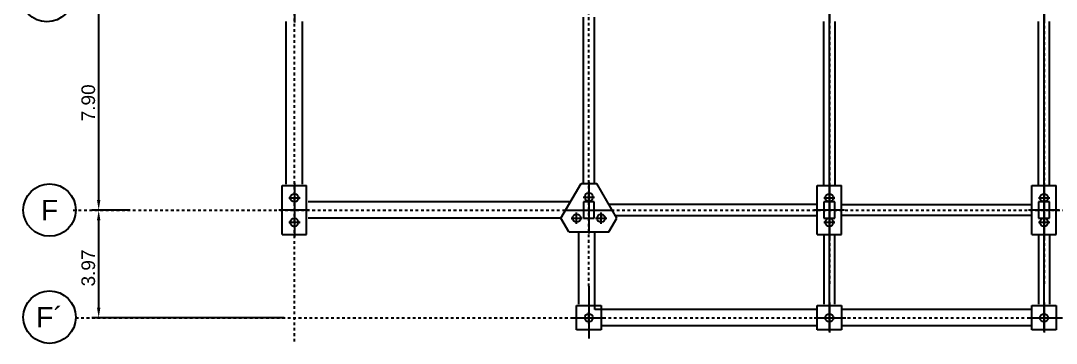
# Model space of a CAD drawing. Header units: millimetres. Extents: x 569 to 667, y -103 to 12.
# Drawn here: x 568.6 to 606.71, y -67.73 to -55.85 of the extents above; entities that cross this region are included whole.
import ezdxf
from ezdxf.enums import TextEntityAlignment as Align

# ---------------------------------------------------------------- set-up
doc = ezdxf.new("R2010")
doc.units = ezdxf.units.MM
doc.header["$LTSCALE"] = 0.0003
doc.header["$PDMODE"] = 2
doc.header["$PDSIZE"] = -3
doc.linetypes.add('CENTER2', pattern=[1.125, 0.75, -0.125, 0.125, -0.125])
doc.linetypes.add('DASHDOT', pattern=[1, 0.5, -0.25, 0, -0.25])
for name, color, linetype in [('EE-5', 7, 'Continuous'), ('EE-COTAS', 1, 'Continuous'), ('EE-EJES', 8, 'DASHDOT'), ('EE-TEXTO 1', 4, 'Continuous'), ('SIM-CONCRETO', 4, 'Continuous'), ('SIM-TRASFONDO', 254, 'Continuous')]:
    doc.layers.add(name, color=color, linetype=linetype)
doc.styles.add('ARIAL EE', font='arial.ttf')
doc.dimstyles.new('RE - STANDAR', dxfattribs={"dimtxt": 0.002, "dimasz": 0.0015, "dimexe": 0.001, "dimexo": 0.0015, "dimgap": 0.0005, "dimtad": 1, "dimzin": 4, "dimdsep": 46, "dimtxsty": 'ARIAL EE', "dimcen": 0, "dimclrd": 1, "dimclre": 1, "dimclrt": 2, "dimadec": 0, "dimazin": 0, "dimtfac": 1, "dimtix": 1, "dimtofl": 0, "dimtmove": 1, "dimatfit": 2, "dimfxl": 0.0015, "dimtolj": 1, "dimtzin": 4, "dimlwd": -1, "dimlwe": -1, "dimarcsym": 2})

# ---------------------------------------------------------------- blocks, each defined once
blk = doc.blocks.new('TRASFONDO')
at = {"layer": 'SIM-TRASFONDO', "transparency": 33554687}
for p, q in [((20.252, 5.901), (20.252, 51.602)), ((28.152, 5.901), (28.152, 51.602)), ((0.571, 19.266), (0.571, 17.273)), ((20.252, 19.266), (20.252, 17.273)), ((28.152, 19.266), (28.152, 17.273)), ((0.271, 11.317), (0.271, 17.317)), ((0.871, 11.317), (0.871, 17.317)), ((11.205, 11.346), (11.205, 17.467)), ((11.605, 17.467), (11.605, 11.346)), ((20.052, 11.267), (20.052, 17.317)), ((20.452, 17.317), (20.452, 11.267)), ((27.952, 11.267), (27.952, 17.317)), ((28.352, 11.267), (28.352, 17.317)), ((0.121, 11.267), (1.021, 11.267)), ((0.121, 9.467), (0.121, 11.267)), ((0.571, 11.366), (0.571, 9.373)), ((1.021, 9.467), (1.021, 11.267)), ((10.378, 10.067), (11.117, 11.346)), ((10.378, 10.067), (11.117, 11.346)), ((11.117, 11.346), (11.694, 11.346)), ((11.117, 11.346), (11.694, 11.346)), ((11.405, 11.406), (11.405, 9.507)), ((11.405, 11.406), (11.405, 9.507)), ((11.405, 10.639), (11.405, 11.054)), ((11.405, 10.639), (11.405, 11.054)), ((12.433, 10.067), (11.694, 11.346)), ((12.433, 10.067), (11.694, 11.346)), ((19.802, 11.267), (20.702, 11.267)), ((19.802, 9.467), (19.802, 11.267)), ((20.252, 11.366), (20.252, 9.373)), ((20.702, 9.467), (20.702, 11.267)), ((27.702, 11.267), (28.602, 11.267)), ((27.702, 9.467), (27.702, 11.267)), ((28.152, 11.366), (28.152, 9.373)), ((28.602, 9.467), (28.602, 11.267)), ((0.364, 10.817), (0.779, 10.817)), ((0.571, 11.024), (0.571, 10.609)), ((10.727, 10.671), (1.071, 10.671)), ((11.198, 10.846), (11.613, 10.846)), ((11.198, 10.846), (11.613, 10.846)), ((20.045, 10.817), (20.46, 10.817)), ((20.252, 11.024), (20.252, 10.609)), ((27.945, 10.817), (28.36, 10.817)), ((28.152, 11.024), (28.152, 10.609)), ((1.129, 10.367), (0, 10.367)), ((10.482, 10.367), (12.329, 10.367)), ((10.482, 10.367), (12.329, 10.367)), ((11.605, 10.667), (11.205, 10.667)), ((11.205, 10.667), (11.205, 10.067)), ((11.605, 10.067), (11.605, 10.667)), ((19.802, 10.567), (12.144, 10.567)), ((20.81, 10.367), (19.681, 10.367)), ((20.452, 10.667), (20.052, 10.667)), ((20.052, 10.667), (20.052, 10.067)), ((20.452, 10.067), (20.452, 10.667)), ((20.702, 10.567), (27.702, 10.567)), ((28.71, 10.367), (27.581, 10.367)), ((28.352, 10.667), (27.952, 10.667)), ((27.952, 10.667), (27.952, 10.067)), ((28.352, 10.067), (28.352, 10.667)), ((0.364, 9.917), (0.779, 9.917)), ((0.571, 10.124), (0.571, 9.709)), ((10.381, 10.071), (1.071, 10.071)), ((10.667, 9.567), (10.378, 10.067)), ((10.667, 9.567), (10.378, 10.067)), ((10.748, 10.067), (11.163, 10.067)), ((10.748, 10.067), (11.163, 10.067)), ((10.955, 9.859), (10.955, 10.274)), ((10.955, 9.859), (10.955, 10.274)), ((11.205, 10.067), (11.605, 10.067)), ((11.648, 10.067), (12.063, 10.067)), ((11.648, 10.067), (12.063, 10.067)), ((11.855, 9.859), (11.855, 10.274)), ((11.855, 9.859), (11.855, 10.274)), ((11.905, 10.167), (11.967, 10.167)), ((12.144, 9.567), (12.433, 10.067)), ((12.144, 9.567), (12.433, 10.067)), ((12.375, 10.167), (19.802, 10.167)), ((20.045, 9.917), (20.46, 9.917)), ((20.052, 10.067), (20.452, 10.067)), ((20.252, 10.124), (20.252, 9.709)), ((27.702, 10.167), (20.702, 10.167)), ((27.945, 9.917), (28.36, 9.917)), ((27.952, 10.067), (28.352, 10.067)), ((28.152, 10.124), (28.152, 9.709)), ((10.667, 9.567), (12.144, 9.567)), ((10.667, 9.567), (12.144, 9.567)), ((11.03, 6.901), (11.03, 9.567)), ((11.62, 6.701), (11.62, 9.567)), ((0.121, 9.467), (1.021, 9.467)), ((19.802, 9.467), (20.702, 9.467)), ((20.052, 9.467), (20.052, 6.901)), ((20.452, 6.901), (20.452, 9.467)), ((27.702, 9.467), (28.602, 9.467)), ((27.952, 9.467), (27.952, 6.901)), ((28.352, 9.467), (28.352, 6.901)), ((11.405, 7.567), (11.405, 5.643)), ((11.405, 6.969), (11.405, 5.861)), ((20.252, 6.969), (20.252, 5.861)), ((28.152, 6.969), (28.152, 5.861)), ((10.955, 6.851), (11.855, 6.851)), ((10.955, 5.951), (10.955, 6.851)), ((11.405, 6.194), (11.405, 6.609)), ((19.752, 6.701), (11.62, 6.701)), ((11.855, 6.851), (11.855, 5.951)), ((19.802, 6.851), (20.702, 6.851)), ((19.802, 5.951), (19.802, 6.851)), ((20.252, 6.194), (20.252, 6.609)), ((20.702, 6.851), (20.702, 5.951)), ((27.652, 6.701), (20.752, 6.701)), ((27.702, 6.851), (28.602, 6.851)), ((27.702, 5.951), (27.702, 6.851)), ((28.152, 6.194), (28.152, 6.609)), ((28.602, 6.851), (28.602, 5.951)), ((10.841, 6.401), (12.015, 6.401)), ((11.198, 6.401), (11.613, 6.401)), ((19.752, 6.101), (11.905, 6.101)), ((19.688, 6.401), (20.862, 6.401)), ((20.045, 6.401), (20.46, 6.401)), ((27.652, 6.101), (20.752, 6.101)), ((27.588, 6.401), (28.762, 6.401)), ((27.945, 6.401), (28.36, 6.401)), ((11.855, 5.951), (10.955, 5.951)), ((20.702, 5.951), (19.802, 5.951)), ((28.602, 5.951), (27.702, 5.951))]:
    blk.add_line(p, q, dxfattribs=at)
for centre in [(0.571, 10.817), (11.405, 10.846), (11.405, 10.846), (20.252, 10.817), (28.152, 10.817), (0.571, 9.917), (10.955, 10.067), (10.955, 10.067), (11.855, 10.067), (11.855, 10.067), (20.252, 9.917), (28.152, 9.917), (11.405, 6.401), (20.252, 6.401), (28.152, 6.401)]:
    blk.add_circle(centre, 0.15, dxfattribs=at)
blk = doc.blocks.new('*D147')
at = {"layer": 'DEFPOINTS', "color": 0, "transparency": 16777216}
for p in [(2.872, 4.907), (4.405, 4.907), (10.073, 0.941)]:
    blk.add_point(p, dxfattribs=at)
at = {"layer": 'EE-COTAS', "color": 1, "transparency": 16777216}
for p, q in [((4.03, 4.907), (2.622, 4.907)), ((2.872, 1.316), (2.872, 4.532)), ((9.698, 0.941), (2.622, 0.941))]:
    blk.add_line(p, q, dxfattribs=at)
for points in [[(2.809, 4.532), (2.934, 4.532), (2.872, 4.907)], [(2.809, 1.316), (2.934, 1.316), (2.872, 0.941)]]:
    blk.add_solid(points, dxfattribs=at)
at = {"layer": 'EE-COTAS', "color": 2, "transparency": 16777216, "insert": (2.491, 2.774), "char_height": 0.5, "attachment_point": 5, "rotation": 90, "style": 'ARIAL EE'}
blk.add_mtext('\\A1;3.97', dxfattribs=at)
blk = doc.blocks.new('*D148')
at = {"layer": 'DEFPOINTS', "color": 0, "transparency": 16777216}
for p in [(2.872, 12.807), (3.801, 12.807), (4.405, 4.907)]:
    blk.add_point(p, dxfattribs=at)
at = {"layer": 'EE-COTAS', "color": 1, "transparency": 16777216}
for p, q in [((3.426, 12.807), (2.622, 12.807)), ((2.872, 5.282), (2.872, 12.432)), ((4.03, 4.907), (2.622, 4.907))]:
    blk.add_line(p, q, dxfattribs=at)
for points in [[(2.809, 12.432), (2.934, 12.432), (2.872, 12.807)], [(2.809, 5.282), (2.934, 5.282), (2.872, 4.907)]]:
    blk.add_solid(points, dxfattribs=at)
at = {"layer": 'EE-COTAS', "color": 2, "transparency": 16777216, "insert": (2.491, 8.857), "char_height": 0.5, "attachment_point": 5, "rotation": 90, "style": 'ARIAL EE'}
blk.add_mtext('\\A1;7.90', dxfattribs=at)
blk = doc.blocks.new('ITEM_1')
at = {"layer": 'EE-5'}
blk.add_circle((0, 0), 3.86, dxfattribs=at)
at = {"layer": 'EE-TEXTO 1', "style": 'ARIAL EE', "flags": 4}
blk.add_attdef('EJE', text='', height=3, dxfattribs=at).set_placement((0, 0), align=Align.MIDDLE_CENTER)
blk = doc.blocks.new('EJES REFORMADOS')
at = {"layer": 'EE-EJES', "linetype": 'CENTER2', "ltscale": 100, "transparency": 33554687}
for p, q in [((10.073, 0.068), (10.073, 77.891)), ((20.908, 2.106), (20.908, 77.891)), ((29.754, 77.891), (29.754, 2.106)), ((37.654, 77.891), (37.654, 2.106)), ((1.932, 4.907), (83.255, 4.907)), ((2.028, 0.941), (83.255, 0.941))]:
    blk.add_line(p, q, dxfattribs=at)
at = {"layer": 'EE-COTAS', "transparency": 33554687}
ref = blk.add_blockref('ITEM_1', (0.968, 12.807), dxfattribs=dict(at, xscale=0.25, yscale=0.25, zscale=0.25, rotation=180))
ref.add_attrib('EJE', 'D', dxfattribs={"layer": 'EE-TEXTO 1', "height": 0.75, "style": 'ARIAL EE', "flags": 4}).set_placement((0.967, 12.807), align=Align.MIDDLE_CENTER)
ref = blk.add_blockref('ITEM_1', (1.064, 4.907), dxfattribs=dict(at, xscale=0.25, yscale=0.25, zscale=0.25, rotation=180))
ref.add_attrib('EJE', 'F', dxfattribs={"layer": 'EE-TEXTO 1', "height": 0.75, "style": 'ARIAL EE', "flags": 4}).set_placement((1.064, 4.907), align=Align.MIDDLE_CENTER)
ref = blk.add_blockref('ITEM_1', (1.064, 0.964), dxfattribs=dict(at, xscale=0.25, yscale=0.25, zscale=0.25, rotation=180))
ref.add_attrib('EJE', 'F´', dxfattribs={"layer": 'EE-TEXTO 1', "height": 0.75, "style": 'ARIAL EE', "flags": 4}).set_placement((1.064, 0.965), align=Align.MIDDLE_CENTER)
dim = blk.add_linear_dim(base=(2.872, 12.807), p1=(4.405, 4.907), p2=(3.801, 12.807), angle=90, dimstyle='RE - STANDAR', dxfattribs=at)
dim.commit()
dim.dimension.update_dxf_attribs({"geometry": '*D148', "text_midpoint": (2.491, 8.857)})
dim = blk.add_linear_dim(base=(2.872, 4.907), p1=(10.073, 0.941), p2=(4.405, 4.907), angle=90, dimstyle='RE - STANDAR', dxfattribs=at)
dim.commit()
dim.dimension.update_dxf_attribs({"geometry": '*D147', "text_midpoint": (2.872, 2.774), "dimtype": 128})
blk = doc.blocks.new('A$C157E7C2F')
at = {"layer": 'SIM-TRASFONDO', "transparency": 33554687}
for name, p in [('EJES REFORMADOS', (-0.385, 5.163)), ('TRASFONDO', (9.117, -0.297))]:
    blk.add_blockref(name, p, dxfattribs=at)

msp = doc.modelspace()

# ---------------------------------------------------------------- block references
at = {"layer": 'SIM-CONCRETO', "transparency": 33554687}
msp.add_blockref('A$C157E7C2F', (568.9865, -72.8908), dxfattribs=at)

doc.saveas('drawing.dxf')
